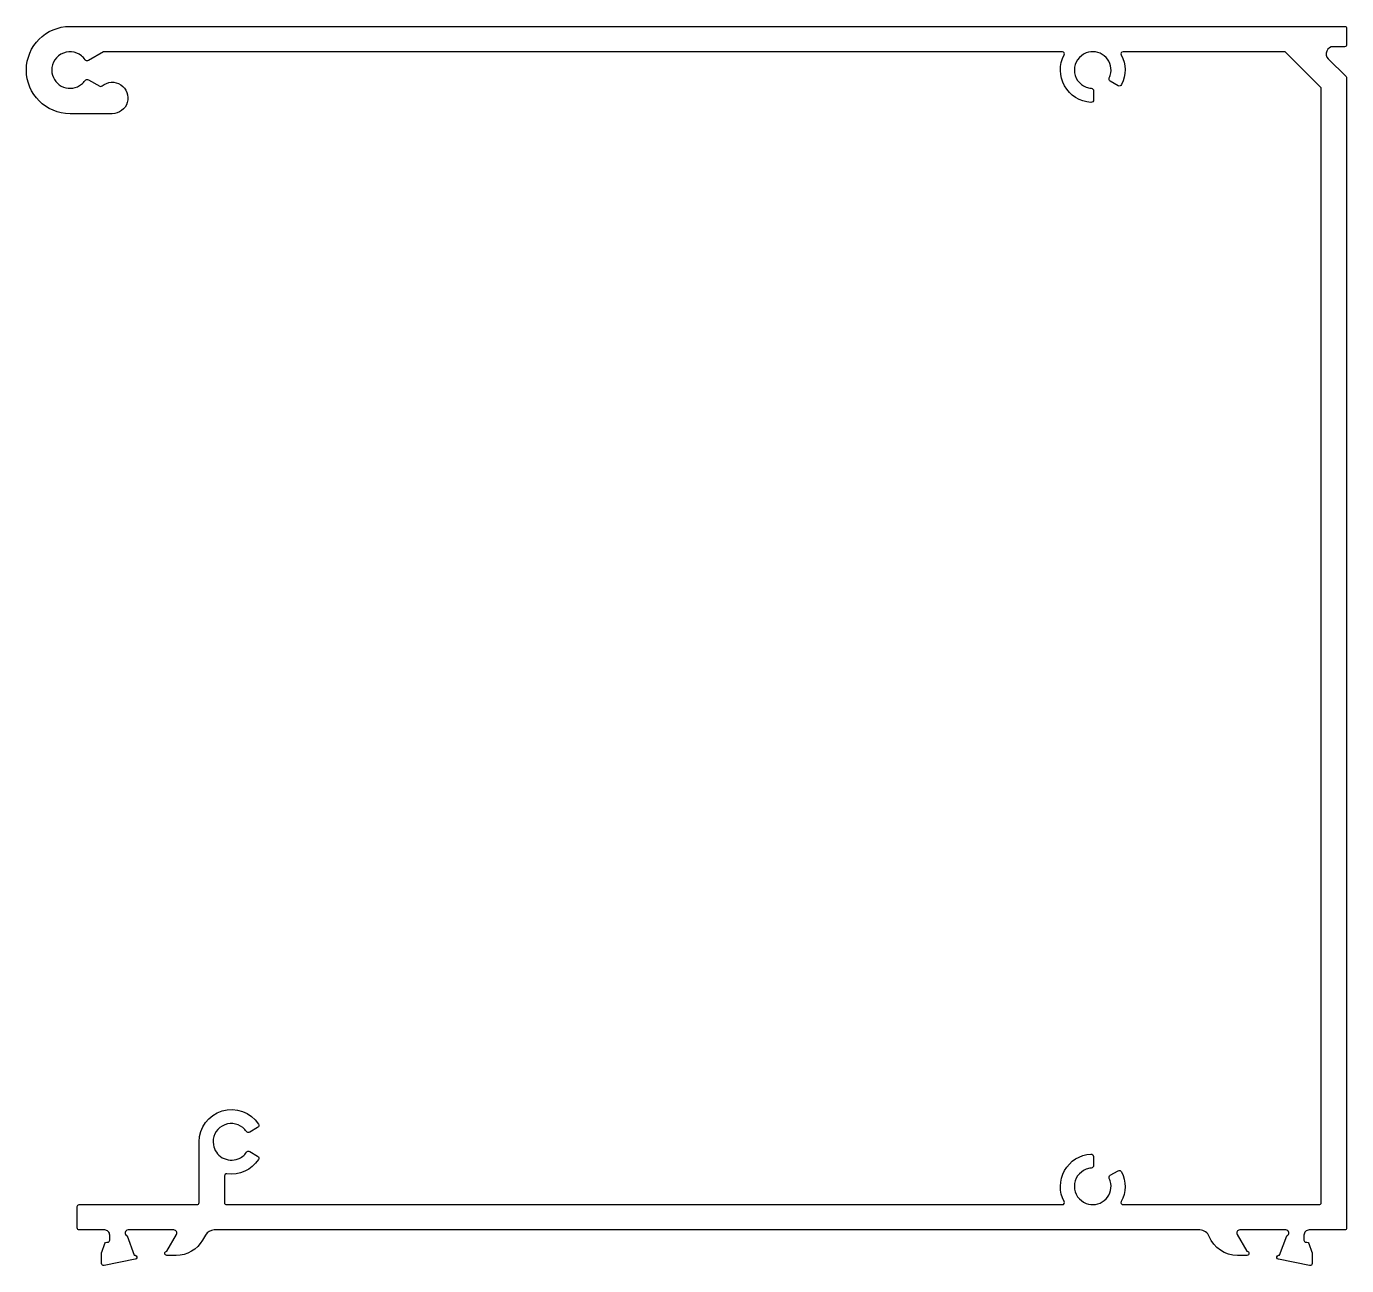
# Model space of a CAD drawing. Extents: x 787 to 917, y 629 to 751.
import ezdxf

# ---------------------------------------------------------------- set-up
doc = ezdxf.new("R2010")
doc.units = 0
doc.layers.add('ET', color=4, linetype='CONTINUOUS')

msp = doc.modelspace()

# ---------------------------------------------------------------- linework, layer by layer
at = {"layer": 'ET', "color": 0, "linetype": 'BYBLOCK'}
msp.add_lwpolyline([(914.97, 747.32), (916.72, 745.57, -0.198912), (916.78, 745.43), (916.78, 632.22, -0.414214), (916.58, 632.02), (913.08, 632.02, 0.414214), (912.58, 631.52), (912.58, 631.02, 0.414214), (912.78, 630.82), (912.87, 630.82, -0.315299), (913.06, 630.68), (913.37, 629.85, -0.087489), (913.38, 629.78), (913.38, 628.72, -0.47434), (913.14, 628.52), (910.08, 629.14, -1.077001), (910.18, 629.53), (910.88, 631.43, 0.843039), (910.78, 632.02), (906.26, 632.02, 0.57735), (906, 631.57), (906.96, 629.92, -1), (906.96, 629.52), (906.03, 629.52, -0.305615), (903.25, 631.39, 0.305615), (902.33, 632.02), (805.27, 632.02, 0.267949), (804.41, 631.52), (804.12, 631.02, -0.267949), (801.52, 629.52), (800.6, 629.52, -1), (800.6, 629.92), (801.55, 631.57, 0.57735), (801.29, 632.02), (796.78, 632.02, 0.843039), (796.68, 631.43), (797.37, 629.53, -1.077001), (797.48, 629.14), (794.42, 628.52, -0.47434), (794.18, 628.72), (794.18, 629.78, -0.087489), (794.19, 629.85), (794.49, 630.68, -0.315299), (794.68, 630.82), (794.78, 630.82, 0.414214), (794.98, 631.02), (794.98, 631.52, 0.414214), (794.48, 632.02), (791.98, 632.02, -0.414214), (791.78, 632.22), (791.78, 634.32, -0.414214), (791.98, 634.52), (803.58, 634.52, 0.414214), (803.78, 634.72), (803.78, 640.7, -0.744427), (809.62, 642.45, -0.431394), (809.54, 642.1), (808.77, 641.65, -0.389961), (808.44, 641.73, 0.071203), (808.09, 642.1, 0.686314), (805.18, 640.42, 0.477783), (807.61, 639.02, 0.150078), (808.44, 639.67, -0.389961), (808.77, 639.75), (809.54, 639.3, -0.431394), (809.62, 638.95, -0.290944), (806.51, 637.55, 0.456929), (806.28, 637.35), (806.28, 634.72, 0.414214), (806.48, 634.52), (888.8, 634.52, 0.566989), (888.97, 634.81, -0.547887), (891.59, 639.49, -0.431394), (891.86, 639.25), (891.86, 638.36, -0.389961), (891.63, 638.11, 0.071203), (891.13, 638, 0.686314), (891.13, 634.64, 0.57735), (893.56, 636.6, 0.071204), (893.41, 637.08, -0.389961), (893.51, 637.41), (894.27, 637.85, -0.431394), (894.62, 637.74, -0.244102), (894.58, 634.81, 0.566989), (894.76, 634.52), (914.08, 634.52, 0.414214), (914.28, 634.72), (914.28, 744.4, 0.198912), (914.22, 744.54), (910.8, 747.96, 0.198912), (910.66, 748.02), (894.76, 748.02, 0.566989), (894.58, 747.72, -0.244102), (894.62, 744.79, -0.431394), (894.27, 744.68), (893.51, 745.13, -0.389961), (893.41, 745.45, 0.071204), (893.56, 745.94, 0.57735), (891.13, 747.9, 0.686314), (891.13, 744.54, 0.071203), (891.63, 744.42, -0.389961), (891.86, 744.17), (891.86, 743.29, -0.431394), (891.59, 743.04, -0.547887), (888.97, 747.72, 0.566989), (888.8, 748.02), (794.35, 748.02), (792.88, 747.17, -0.389961), (792.55, 747.24, 0.071203), (792.2, 747.62, 0.686314), (789.29, 745.94, 0.57735), (792.2, 744.82, 0.071204), (792.55, 745.19, -0.389961), (792.88, 745.26), (793.99, 744.62, 0.317464), (794.22, 744.65, -1.434151), (795.22, 741.92), (791.07, 741.92, -1), (791.07, 750.52), (916.58, 750.52, -0.414214), (916.78, 750.32), (916.78, 748.72, -0.414214), (916.58, 748.52), (915.47, 748.52, 0.668179)], format="xyb", close=True, dxfattribs=at)

doc.saveas('drawing.dxf')
